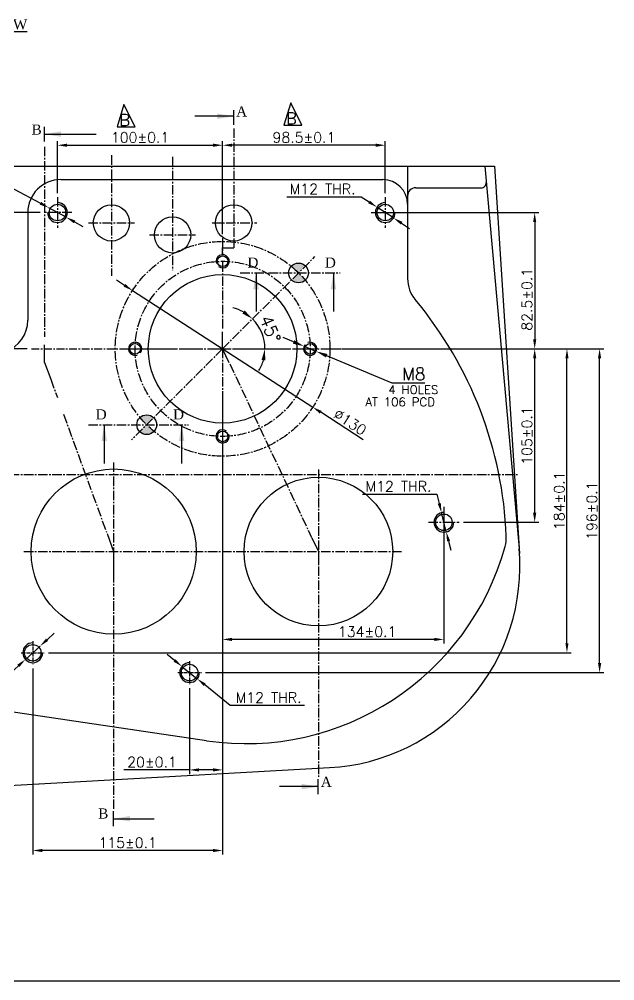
# Model space of a CAD drawing. Header units: millimetres. Extents: x -4466 to 20635, y -2270 to 9154.
# Drawn here: x 16239 to 16599, y 7525 to 8107 of the extents above; entities that cross this region are included whole.
import ezdxf

# ---------------------------------------------------------------- set-up
doc = ezdxf.new("R2010")
doc.units = ezdxf.units.MM
doc.header["$LTSCALE"] = 0.3
doc.header["$PDSIZE"] = -50
doc.linetypes.add('CENTER', pattern=[50.8, 31.75, -6.35, 6.35, -6.35])
doc.linetypes.add('CENTER2', pattern=[28.575, 19.05, -3.175, 3.175, -3.175])
doc.layers.add('AM_5', color=3, linetype='Continuous', lineweight=25)
doc.layers.add('AM_8', color=1, linetype='Continuous', lineweight=25)
doc.layers.add('AM_VIEWS', color=1, linetype='Continuous', lineweight=25, plot=False)
doc.layers.add('c', color=1, linetype='CENTER')
doc.layers.add('center', color=1, linetype='CENTER2')
doc.styles.add('ROMANTIC', font='romantic.ttf')
doc.styles.add('rs', font='romans.shx')
doc.styles.get("Standard").update_dxf_attribs({"font": 'romans.shx'})
doc.dimstyles.new('ISO-25', dxfattribs={"dimscale": 2.5, "dimtxt": 2.5, "dimasz": 2.5, "dimexe": 0.7, "dimexo": 0.625, "dimtad": 1, "dimdec": 3, "dimlfac": -1, "dimzin": 9, "dimdsep": 46, "dimtxsty": 'Standard', "dimcen": 2.5, "dimclrd": 1, "dimclre": 1, "dimclrt": 7, "dimazin": 0, "dimtfac": 0.65, "dimtdec": 3, "dimtmove": 0, "dimatfit": 3, "dimfxl": 0.7, "dimtolj": 1, "dimarcsym": 0})
doc.dimstyles.new('sandeep-1', dxfattribs={"dimscale": 3, "dimtxt": 2.5, "dimasz": 2.3, "dimexe": 1, "dimexo": 1.5, "dimtad": 1, "dimdec": 1, "dimlfac": 2.5, "dimdsep": 46, "dimtxsty": 'rs', "dimcen": 0, "dimclrd": 1, "dimclre": 1, "dimclrt": 7, "dimadec": 1, "dimazin": 2, "dimtfac": 1, "dimtdec": 1, "dimtmove": 0, "dimatfit": 3, "dimfxl": 1.5, "dimarcsym": 0})
doc.dimstyles.new('sarab', dxfattribs={"dimscale": 3, "dimtxt": 2.5, "dimasz": 2.3, "dimexe": 1, "dimexo": 1, "dimtad": 1, "dimdec": 3, "dimdsep": 46, "dimtxsty": 'rs', "dimcen": 0, "dimclrd": 1, "dimclre": 1, "dimclrt": 7, "dimadec": 3, "dimazin": 2, "dimtfac": 1, "dimtdec": 3, "dimtmove": 0, "dimatfit": 3, "dimfxl": 1, "dimarcsym": 0})
doc.dimstyles.new('sarab$3', dxfattribs={"dimscale": 3, "dimtxt": 2.5, "dimasz": 2.3, "dimexe": 1, "dimexo": 1, "dimtad": 1, "dimdec": 3, "dimdsep": 46, "dimtxsty": 'rs', "dimcen": 0, "dimclrd": 1, "dimclre": 1, "dimclrt": 7, "dimadec": 3, "dimazin": 2, "dimtfac": 1, "dimtdec": 3, "dimtmove": 0, "dimatfit": 3, "dimfxl": 1, "dimarcsym": 0})

# ---------------------------------------------------------------- blocks, each defined once
blk = doc.blocks.new('*D745')
at = {"color": 1, "lineweight": -2, "transparency": 16777216}
for p, q in [((16361.82, 7977.04), (16361.82, 8033.34)), ((16460.32, 8001.9), (16460.32, 8033.34)), ((16454.57, 8030.84), (16367.57, 8030.84))]:
    blk.add_line(p, q, dxfattribs=at)
at = {"color": 1, "transparency": 16777216}
for points in [[(16367.57, 8031.8), (16367.57, 8029.88), (16361.82, 8030.84)], [(16454.57, 8031.8), (16454.57, 8029.88), (16460.32, 8030.84)]]:
    blk.add_solid(points, dxfattribs=at)
at = {"layer": 'Defpoints', "color": 0, "transparency": 16777216}
for p in [(16361.82, 8030.84), (16460.32, 7999.4), (16361.82, 7974.54)]:
    blk.add_point(p, dxfattribs=at)
at = {"color": 7, "transparency": 16777216, "insert": (16411.07, 8035.53), "char_height": 6.25, "attachment_point": 5, "style": 'rs'}
blk.add_mtext('98.5±0.1', dxfattribs=at)
blk = doc.blocks.new('*D746')
at = {"color": 1, "lineweight": -2, "transparency": 16777216}
for p, q in [((16457.27, 7990.08), (16553.28, 7990.08)), ((16550.78, 7984.33), (16550.78, 7913.33)), ((16433.98, 7907.58), (16553.28, 7907.58))]:
    blk.add_line(p, q, dxfattribs=at)
at = {"color": 1, "transparency": 16777216}
for points in [[(16549.83, 7984.33), (16551.74, 7984.33), (16550.78, 7990.08)], [(16549.83, 7913.33), (16551.74, 7913.33), (16550.78, 7907.58)]]:
    blk.add_solid(points, dxfattribs=at)
at = {"layer": 'Defpoints', "color": 0, "transparency": 16777216}
for p in [(16454.77, 7990.08), (16431.48, 7907.58), (16550.78, 7907.58)]:
    blk.add_point(p, dxfattribs=at)
at = {"color": 7, "transparency": 16777216, "insert": (16546.1, 7937.58), "char_height": 6.25, "attachment_point": 5, "rotation": 90, "style": 'rs'}
blk.add_mtext('82.5±0.1', dxfattribs=at)
blk = doc.blocks.new('*D665')
at = {"color": 1, "lineweight": -2, "transparency": 16777216}
for p, q in [((16446.59, 7819.57), (16491.6, 7819.57)), ((16491.6, 7819.57), (16492.99, 7813.99)), ((16497.26, 7796.76), (16494.37, 7808.41)), ((16498.64, 7791.18), (16500.03, 7785.6))]:
    blk.add_line(p, q, dxfattribs=at)
at = {"color": 1, "transparency": 16777216}
for points in [[(16493.92, 7814.22), (16492.06, 7813.76), (16494.37, 7808.41)], [(16499.57, 7791.41), (16497.71, 7790.95), (16497.26, 7796.76)]]:
    blk.add_solid(points, dxfattribs=at)
at = {"layer": 'Defpoints', "color": 0, "transparency": 16777216}
for p in [(16494.37, 7808.41), (16497.26, 7796.76)]:
    blk.add_point(p, dxfattribs=at)
at = {"color": 7, "transparency": 16777216, "insert": (16468.31, 7824.26), "char_height": 6.25, "attachment_point": 5, "style": 'rs'}
blk.add_mtext('M12 THR.', dxfattribs=at)
blk = doc.blocks.new('_DatumFilled')
at = {"color": 0, "linetype": 'ByBlock'}
blk.add_solid([(0, 0.58), (-1, 0), (0, -0.58)], dxfattribs=at)
blk = doc.blocks.new('*D666')
at = {"color": 1, "lineweight": -2, "transparency": 16777216}
for p, q in [((16332.68, 7718.97), (16328.21, 7722.58)), ((16337.15, 7715.35), (16346.48, 7707.81)), ((16366.37, 7691.73), (16350.95, 7704.2)), ((16411.39, 7691.73), (16366.37, 7691.73))]:
    blk.add_line(p, q, dxfattribs=at)
at = {"color": 1, "transparency": 16777216}
for points in [[(16333.28, 7719.71), (16332.08, 7718.22), (16337.15, 7715.35)], [(16351.56, 7704.94), (16350.35, 7703.45), (16346.48, 7707.81)]]:
    blk.add_solid(points, dxfattribs=at)
at = {"layer": 'Defpoints', "color": 0, "transparency": 16777216}
for p in [(16337.15, 7715.35), (16346.48, 7707.81)]:
    blk.add_point(p, dxfattribs=at)
at = {"color": 7, "transparency": 16777216, "insert": (16389.66, 7696.42), "char_height": 6.25, "attachment_point": 5, "style": 'rs'}
blk.add_mtext('M12 THR.', dxfattribs=at)
blk = doc.blocks.new('*D667')
at = {"color": 1, "lineweight": -2, "transparency": 16777216}
for p, q in [((16255.51, 7731.48), (16259.77, 7735.35)), ((16251.26, 7727.62), (16242.37, 7719.55)), ((16229.23, 7707.62), (16238.12, 7715.68)), ((16184.22, 7707.62), (16229.23, 7707.62))]:
    blk.add_line(p, q, dxfattribs=at)
at = {"color": 1, "transparency": 16777216}
for points in [[(16254.87, 7732.19), (16256.16, 7730.77), (16251.26, 7727.62)], [(16237.47, 7716.39), (16238.76, 7714.97), (16242.37, 7719.55)]]:
    blk.add_solid(points, dxfattribs=at)
at = {"layer": 'Defpoints', "color": 0, "transparency": 16777216}
for p in [(16251.26, 7727.62), (16242.37, 7719.55)]:
    blk.add_point(p, dxfattribs=at)
at = {"color": 7, "transparency": 16777216, "insert": (16205.94, 7712.3), "char_height": 6.25, "attachment_point": 5, "style": 'rs'}
blk.add_mtext('M12 THR.', dxfattribs=at)
blk = doc.blocks.new('*D677')
at = {"color": 1, "lineweight": -2, "transparency": 16777216}
for p, q in [((16361.82, 7879.82), (16361.82, 7729.16)), ((16495.82, 7809.4), (16495.82, 7729.16)), ((16490.07, 7731.66), (16367.57, 7731.66))]:
    blk.add_line(p, q, dxfattribs=at)
at = {"color": 1, "transparency": 16777216}
for points in [[(16367.57, 7732.62), (16367.57, 7730.7), (16361.82, 7731.66)], [(16490.07, 7732.62), (16490.07, 7730.7), (16495.82, 7731.66)]]:
    blk.add_solid(points, dxfattribs=at)
at = {"layer": 'Defpoints', "color": 0, "transparency": 16777216}
for p in [(16361.82, 7882.32), (16495.82, 7811.9), (16361.82, 7731.66)]:
    blk.add_point(p, dxfattribs=at)
at = {"color": 7, "transparency": 16777216, "insert": (16449.34, 7736.35), "char_height": 6.25, "attachment_point": 5, "style": 'rs'}
blk.add_mtext('134±0.1', dxfattribs=at)
blk = doc.blocks.new('*D678')
at = {"color": 1, "lineweight": -2, "transparency": 16777216}
for p, q in [((16502.17, 7907.58), (16553.28, 7907.58)), ((16550.78, 7808.33), (16550.78, 7901.83)), ((16507.63, 7802.58), (16553.28, 7802.58))]:
    blk.add_line(p, q, dxfattribs=at)
at = {"color": 1, "transparency": 16777216}
for points in [[(16549.83, 7901.83), (16551.74, 7901.83), (16550.78, 7907.58)], [(16549.83, 7808.33), (16551.74, 7808.33), (16550.78, 7802.58)]]:
    blk.add_solid(points, dxfattribs=at)
at = {"layer": 'Defpoints', "color": 0, "transparency": 16777216}
for p in [(16499.67, 7907.58), (16550.78, 7907.58), (16505.13, 7802.58)]:
    blk.add_point(p, dxfattribs=at)
at = {"color": 7, "transparency": 16777216, "insert": (16546.1, 7855.08), "char_height": 6.25, "attachment_point": 5, "rotation": 90, "style": 'rs'}
blk.add_mtext('105±0.1', dxfattribs=at)
blk = doc.blocks.new('*D679')
at = {"color": 1, "lineweight": -2, "transparency": 16777216}
for p, q in [((16433.98, 7907.58), (16592.6, 7907.58)), ((16590.1, 7717.33), (16590.1, 7901.83)), ((16351.45, 7711.58), (16592.6, 7711.58))]:
    blk.add_line(p, q, dxfattribs=at)
at = {"color": 1, "transparency": 16777216}
for points in [[(16589.14, 7901.83), (16591.06, 7901.83), (16590.1, 7907.58)], [(16589.14, 7717.33), (16591.06, 7717.33), (16590.1, 7711.58)]]:
    blk.add_solid(points, dxfattribs=at)
at = {"layer": 'Defpoints', "color": 0, "transparency": 16777216}
for p in [(16431.48, 7907.58), (16590.1, 7907.58), (16348.95, 7711.58)]:
    blk.add_point(p, dxfattribs=at)
at = {"color": 7, "transparency": 16777216, "insert": (16585.41, 7809.58), "char_height": 6.25, "attachment_point": 5, "rotation": 90, "style": 'rs'}
blk.add_mtext('196±0.1', dxfattribs=at)
blk = doc.blocks.new('*D680')
at = {"color": 1, "lineweight": -2, "transparency": 16777216}
for p, q in [((16361.82, 7835.52), (16361.82, 7650.16)), ((16341.82, 7702.08), (16341.82, 7650.16)), ((16341.82, 7652.66), (16301.99, 7652.66)), ((16356.07, 7652.66), (16347.57, 7652.66))]:
    blk.add_line(p, q, dxfattribs=at)
at = {"color": 1, "transparency": 16777216}
for points in [[(16347.57, 7653.62), (16347.57, 7651.7), (16341.82, 7652.66)], [(16356.07, 7653.62), (16356.07, 7651.7), (16361.82, 7652.66)]]:
    blk.add_solid(points, dxfattribs=at)
at = {"layer": 'Defpoints', "color": 0, "transparency": 16777216}
for p in [(16361.82, 7838.02), (16341.82, 7704.58), (16341.82, 7652.66)]:
    blk.add_point(p, dxfattribs=at)
at = {"color": 7, "transparency": 16777216, "insert": (16319.03, 7657.35), "char_height": 6.25, "attachment_point": 5, "style": 'rs'}
blk.add_mtext('20±0.1', dxfattribs=at)
blk = doc.blocks.new('*D681')
at = {"color": 1, "lineweight": -2, "transparency": 16777216}
for p, q in [((16246.82, 7714.08), (16246.82, 7601.37)), ((16361.82, 7665.17), (16361.82, 7601.37)), ((16356.07, 7603.87), (16252.57, 7603.87))]:
    blk.add_line(p, q, dxfattribs=at)
at = {"color": 1, "transparency": 16777216}
for points in [[(16252.57, 7604.82), (16252.57, 7602.91), (16246.82, 7603.87)], [(16356.07, 7604.82), (16356.07, 7602.91), (16361.82, 7603.87)]]:
    blk.add_solid(points, dxfattribs=at)
at = {"layer": 'Defpoints', "color": 0, "transparency": 16777216}
for p in [(16246.82, 7716.58), (16361.82, 7667.67), (16246.82, 7603.87)]:
    blk.add_point(p, dxfattribs=at)
at = {"color": 7, "transparency": 16777216, "insert": (16304.32, 7608.55), "char_height": 6.25, "attachment_point": 5, "style": 'rs'}
blk.add_mtext('115±0.1', dxfattribs=at)
blk = doc.blocks.new('*D682')
at = {"color": 1, "lineweight": -2, "transparency": 16777216}
for p, q in [((16436.48, 7907.58), (16572.83, 7907.58)), ((16570.33, 7729.33), (16570.33, 7901.83)), ((16256.32, 7723.58), (16572.83, 7723.58))]:
    blk.add_line(p, q, dxfattribs=at)
at = {"color": 1, "transparency": 16777216}
for points in [[(16569.37, 7901.83), (16571.29, 7901.83), (16570.33, 7907.58)], [(16569.37, 7729.33), (16571.29, 7729.33), (16570.33, 7723.58)]]:
    blk.add_solid(points, dxfattribs=at)
at = {"layer": 'Defpoints', "color": 0, "transparency": 16777216}
for p in [(16433.98, 7907.58), (16570.33, 7907.58), (16253.82, 7723.58)]:
    blk.add_point(p, dxfattribs=at)
at = {"color": 7, "transparency": 16777216, "insert": (16565.64, 7815.58), "char_height": 6.25, "attachment_point": 5, "rotation": 90, "style": 'rs'}
blk.add_mtext('184±0.1', dxfattribs=at)
blk = doc.blocks.new('*D687')
at = {"color": 1, "lineweight": -2, "transparency": 16777216}
for start, end in [(60.47267, 75.94534), (360, 45), (329.05466, 344.52733)]:
    blk.add_arc((16361.82, 7907.58), 25.63, start, end, dxfattribs=at)
at = {"color": 1, "transparency": 16777216}
for points in [[(16375.14, 7930.8), (16373.75, 7928.97), (16379.94, 7925.71)], [(16385.38, 7900.9), (16387.65, 7900.59), (16387.44, 7907.58)]]:
    blk.add_solid(points, dxfattribs=at)
at = {"layer": 'Defpoints', "color": 0, "transparency": 16777216}
for p in [(16417.68, 7963.44), (16386.57, 7914.22), (16245.99, 7907.58), (16361.82, 7907.58), (16436.16, 7907.58)]:
    blk.add_point(p, dxfattribs=at)
at = {"color": 7, "transparency": 16777216, "insert": (16390.69, 7919.54), "char_height": 7.5, "attachment_point": 5, "rotation": 292.5, "style": 'rs'}
blk.add_mtext('45°', dxfattribs=at)
blk = doc.blocks.new('*D688')
at = {"color": 1, "lineweight": -2, "transparency": 16777216}
for p, q in [((16404.76, 7911.79), (16398.4, 7914.46)), ((16411.13, 7909.13), (16418.5, 7906.04)), ((16464.43, 7886.8), (16424.87, 7903.37)), ((16484.17, 7886.8), (16464.43, 7886.8))]:
    blk.add_line(p, q, dxfattribs=at)
at = {"color": 1, "transparency": 16777216}
for points in [[(16405.21, 7912.85), (16404.32, 7910.73), (16411.13, 7909.13)], [(16425.31, 7904.43), (16424.42, 7902.31), (16418.5, 7906.04)]]:
    blk.add_solid(points, dxfattribs=at)
at = {"layer": 'Defpoints', "color": 0, "transparency": 16777216}
for p in [(16411.13, 7909.13), (16418.5, 7906.04)]:
    blk.add_point(p, dxfattribs=at)
at = {"color": 7, "transparency": 16777216, "insert": (16477.56, 7892.42), "char_height": 7.5, "attachment_point": 5, "style": 'rs'}
blk.add_mtext('M8', dxfattribs=at)
blk = doc.blocks.new('*D643')
at = {"color": 1, "lineweight": -2, "transparency": 16777216}
for p, q in [((16400.65, 7999.66), (16445.67, 7999.66)), ((16445.67, 7999.66), (16450.48, 7996.51)), ((16465.34, 7986.8), (16455.29, 7993.37)), ((16470.15, 7983.65), (16474.96, 7980.51))]:
    blk.add_line(p, q, dxfattribs=at)
at = {"color": 1, "transparency": 16777216}
for points in [[(16451, 7997.31), (16449.96, 7995.71), (16455.29, 7993.37)], [(16470.68, 7984.46), (16469.63, 7982.85), (16465.34, 7986.8)]]:
    blk.add_solid(points, dxfattribs=at)
at = {"layer": 'Defpoints', "color": 0, "transparency": 16777216}
for p in [(16455.29, 7993.37), (16465.34, 7986.8)]:
    blk.add_point(p, dxfattribs=at)
at = {"color": 7, "transparency": 16777216, "insert": (16422.38, 8004.34), "char_height": 6.25, "attachment_point": 5, "style": 'rs'}
blk.add_mtext('M12 THR.', dxfattribs=at)
blk = doc.blocks.new('*D644')
at = {"color": 1, "lineweight": -2, "transparency": 16777216}
for p, q in [((16261.82, 8001.9), (16261.82, 8033.34)), ((16361.82, 7977.04), (16361.82, 8033.34)), ((16267.57, 8030.84), (16356.07, 8030.84))]:
    blk.add_line(p, q, dxfattribs=at)
at = {"color": 1, "transparency": 16777216}
for points in [[(16267.57, 8031.8), (16267.57, 8029.88), (16261.82, 8030.84)], [(16356.07, 8031.8), (16356.07, 8029.88), (16361.82, 8030.84)]]:
    blk.add_solid(points, dxfattribs=at)
at = {"layer": 'Defpoints', "color": 0, "transparency": 16777216}
for p in [(16361.82, 8030.84), (16261.82, 7999.4), (16361.82, 7974.54)]:
    blk.add_point(p, dxfattribs=at)
at = {"color": 7, "transparency": 16777216, "insert": (16311.82, 8035.53), "char_height": 6.25, "attachment_point": 5, "style": 'rs'}
blk.add_mtext('100±0.1', dxfattribs=at)
blk = doc.blocks.new('*D645')
at = {"color": 1, "lineweight": -2, "transparency": 16777216}
for p, q in [((16190.65, 8004.34), (16235.66, 8004.34)), ((16235.66, 8004.34), (16251.5, 7995.71)), ((16267.08, 7987.21), (16256.55, 7992.96)), ((16272.13, 7984.46), (16277.18, 7981.7))]:
    blk.add_line(p, q, dxfattribs=at)
at = {"color": 1, "transparency": 16777216}
for points in [[(16251.96, 7996.55), (16251.04, 7994.87), (16256.55, 7992.96)], [(16272.59, 7985.3), (16271.67, 7983.62), (16267.08, 7987.21)]]:
    blk.add_solid(points, dxfattribs=at)
at = {"layer": 'Defpoints', "color": 0, "transparency": 16777216}
for p in [(16256.55, 7992.96), (16267.08, 7987.21)]:
    blk.add_point(p, dxfattribs=at)
at = {"color": 7, "transparency": 16777216, "insert": (16212.37, 8009.03), "char_height": 6.25, "attachment_point": 5, "style": 'rs'}
blk.add_mtext('M12 THR.', dxfattribs=at)
blk = doc.blocks.new('*D689')
at = {"color": 1, "lineweight": -2, "transparency": 16777216}
for p, q in [((16251.36, 7990.08), (16222.32, 7990.08)), ((16224.82, 7913.33), (16224.82, 7984.33)), ((16243.49, 7907.58), (16222.32, 7907.58))]:
    blk.add_line(p, q, dxfattribs=at)
at = {"color": 1, "transparency": 16777216}
for points in [[(16223.86, 7984.33), (16225.77, 7984.33), (16224.82, 7990.08)], [(16223.86, 7913.33), (16225.77, 7913.33), (16224.82, 7907.58)]]:
    blk.add_solid(points, dxfattribs=at)
at = {"layer": 'Defpoints', "color": 0, "transparency": 16777216}
for p in [(16224.82, 7990.08), (16253.86, 7990.08), (16245.99, 7907.58)]:
    blk.add_point(p, dxfattribs=at)
at = {"color": 7, "transparency": 16777216, "insert": (16220.13, 7948.83), "char_height": 6.25, "attachment_point": 5, "rotation": 90, "style": 'rs'}
blk.add_mtext('82.5±0.1', dxfattribs=at)
blk = doc.blocks.new('*D714')
at = {"layer": 'AM_5', "color": 1, "lineweight": -2, "transparency": 16777216}
for p, q in [((16302.41, 7946), (16297.58, 7949.13)), ((16307.23, 7942.88), (16416.4, 7872.29)), ((16446.92, 7852.54), (16421.22, 7869.16))]:
    blk.add_line(p, q, dxfattribs=at)
at = {"layer": 'AM_5', "color": 1, "transparency": 16777216}
for points in [[(16302.93, 7946.81), (16301.89, 7945.2), (16307.23, 7942.88)], [(16421.75, 7869.97), (16420.7, 7868.36), (16416.4, 7872.29)]]:
    blk.add_solid(points, dxfattribs=at)
at = {"layer": 'Defpoints', "color": 0, "transparency": 16777216}
for p in [(16307.23, 7942.88), (16416.4, 7872.29)]:
    blk.add_point(p, dxfattribs=at)
at = {"layer": 'AM_5', "color": 7, "transparency": 16777216, "insert": (16439.03, 7863.23), "char_height": 6.25, "attachment_point": 5, "rotation": 327.10904, "style": 'rs'}
blk.add_mtext('∅130', dxfattribs=at)

msp = doc.modelspace()

# ---------------------------------------------------------------- hatches: boundary and pattern name
at = {"layer": 'AM_8'}
h = msp.add_hatch(color=256, dxfattribs=at)
h.paths.add_polyline_path([(16407.77748, 7953.54472), (16403.53484, 7949.30208, 0.400754362), (16411.81979, 7949.11079, 0.023089226)])
edge = h.paths.add_edge_path()
edge.add_line((16407.77748, 7953.54472), (16412.02012, 7957.78736))
edge.add_arc((16407.77748, 7953.54472), 6, 45, 137.64536034)
edge.add_arc((16361.81554, 7907.58278), 65, 45, 50.29072068, ccw=False)
h = msp.add_hatch(color=256, dxfattribs=at)
h.paths.add_polyline_path([(16320.28753, 7857.57854, -0.023089226), (16315.8536, 7861.62084), (16311.61096, 7857.3782, 0.427802086)])
edge = h.paths.add_edge_path()
edge.add_arc((16361.81554, 7907.58278), 65, 219.70927932, 225)
edge.add_line((16315.8536, 7861.62084), (16320.09624, 7865.86348))
edge.add_arc((16315.8536, 7861.62084), 6, 45, 132.35463966)

# ---------------------------------------------------------------- linework, layer by layer
for p, q in [((16302.07728, 8055.46886), (16297.862, 8041.94778)), ((16308.8069, 8041.94778), (16302.07728, 8055.46886)), ((16403.05255, 8056.44754), (16398.83727, 8042.92645)), ((16409.78218, 8042.92645), (16403.05255, 8056.44754)), ((16297.862, 8041.94778), (16308.8069, 8041.94778)), ((16398.83727, 8042.92645), (16409.78218, 8042.92645)), ((15964.01554, 8018.08278), (16526.51554, 8018.08278)), ((16473.81554, 8018.08278), (16473.81554, 7950.1815)), ((16520.51554, 8018.08278), (16541.32486, 7786.76368)), ((16526.51554, 8018.08278), (16541.56494, 7783.64842)), ((16263.81554, 8010.08278), (16458.81554, 8010.08278)), ((16478.81554, 8005.08278), (16518.40302, 8005.08278)), ((16243.81554, 7990.08278), (16243.81554, 7924.90704)), ((16352.05394, 7670.32402), (16094.29346, 7708.30522)), ((16123.27024, 7637.26671), (16426.54412, 7654.01847))]:
    msp.add_line(p, q)
at = {"color": 60}
for p, q in [((16368.51554, 8043.10165), (16368.51554, 8052.11854)), ((16253.99932, 8033.05563), (16253.99932, 8042.07253)), ((16368.51554, 7972.80225), (16368.51554, 7968.68441)), ((16361.81554, 7968.68441), (16368.51554, 7968.68441)), ((16361.81554, 7964.2636), (16361.81554, 7968.68441)), ((16361.81554, 7907.58278), (16361.81554, 7917.88311)), ((16253.99932, 7899.37995), (16253.99932, 7909.9435)), ((16365.84883, 7899.03945), (16361.81554, 7907.58278)), ((16253.99932, 7899.37995), (16257.71556, 7889.18787)), ((16291.83642, 7795.74583), (16295.81554, 7784.83278)), ((16415.90398, 7793.11826), (16419.81554, 7784.83278)), ((16295.81554, 7784.83278), (16295.81554, 7771.90795)), ((16419.81554, 7784.83278), (16419.81554, 7776.57188)), ((16419.76554, 7638.03576), (16419.76554, 7647.05266)), ((16295.76554, 7618.61109), (16295.76554, 7627.62799))]:
    msp.add_line(p, q, dxfattribs=at)
for centre, radius in [((16261.81554, 7990.08278), 5), ((16294.51554, 7983.83278), 11), ((16368.51554, 7983.83278), 11), ((16460.31554, 7990.08278), 5), ((16331.51554, 7976.58278), 11), ((16361.81554, 7907.58278), 45), ((16295.81554, 7784.83278), 50), ((16419.81554, 7784.83278), 45), ((16495.81554, 7802.58278), 5), ((16246.81554, 7723.58278), 5), ((16341.81554, 7711.58278), 5)]:
    msp.add_circle(centre, radius)
at = {"color": 7}
for centre, radius in [((16361.81554, 7960.58278), 3.25), ((16407.77748, 7953.54472), 6), ((16308.81554, 7907.58278), 3.25), ((16414.81554, 7907.58278), 3.25), ((16315.8536, 7861.62084), 6), ((16361.81554, 7854.58278), 3.25)]:
    msp.add_circle(centre, radius, dxfattribs=at)
for centre, radius, start, end in [((16263.81554, 7990.08278), 20, 90, 180), ((16458.81554, 7995.08278), 15, 0, 90), ((16478.81554, 8000.08278), 5, 90, 180), ((16518.40302, 8008.08278), 3, 270, 5.14045579), ((16261.81554, 7990.08278), 6, 180, 90), ((16460.31554, 7990.08278), 6, 90, 0), ((16493.81554, 7950.1815), 20, 180, 219.85795475), ((16295.76554, 7784.83278), 238, 2.23022181, 39.86697772), ((16223.81554, 7924.90704), 20, 219.8623756, 0), ((16495.81554, 7802.58278), 6, 90, 0), ((16513.60041, 7793.31623), 20, 344.47859921, 2.23022181), ((16375.81554, 7831.58278), 163, 261.61774274, 344.47859921), ((16419.81554, 7775.83278), 122, 273.16159965, 5.14045579), ((16246.81554, 7723.58278), 6, 90, 0), ((16341.81554, 7711.58278), 6, 90, 0)]:
    msp.add_arc(centre, radius, start, end)
at = {"color": 1}
for centre, start, end in [((16361.81554, 7960.58278), 232.61989208, 199.14276087), ((16308.81554, 7907.58278), 322.61989208, 289.14276087), ((16414.81554, 7907.58278), 142.61989208, 109.14276087), ((16361.81554, 7854.58278), 52.61989208, 19.14276087)]:
    msp.add_arc(centre, 4, start, end, dxfattribs=at)
at = {"layer": 'AM_VIEWS', "color": 3}
msp.add_line((15440.36744, 7525.00297), (17430.53015, 7525.00297), dxfattribs=at)
at = {"layer": 'c', "ltscale": 0.5}
msp.add_line((16245.99198, 7907.58278), (16436.16474, 7907.58278), dxfattribs=at)
at = {"layer": 'center'}
for p, q in [((16368.51554, 8041.0433), (16368.51554, 7969.87408)), ((16253.99932, 8029.83769), (16253.99932, 7952.41014)), ((16294.51554, 8024.78916), (16294.51554, 7951.80144)), ((16331.51554, 8023.91158), (16331.51554, 7955.18841)), ((16261.81554, 7999.39982), (16261.81554, 7980.76574)), ((16460.31554, 7999.39982), (16460.31554, 7980.76574)), ((16270.40265, 7990.08278), (16253.85684, 7990.08278)), ((16451.72843, 7990.08278), (16468.27424, 7990.08278)), ((16280.55684, 7983.83278), (16308.4437, 7983.83278)), ((16355.3854, 7983.83278), (16382.47424, 7983.83278)), ((16317.55684, 7976.58278), (16345.47424, 7976.58278)), ((16361.81554, 7974.53967), (16361.81554, 7964.78969)), ((16361.81554, 7907.58278), (16417.67698, 7963.44422)), ((16361.81554, 7959.9562), (16361.81554, 7919.06746)), ((16253.99932, 7952.41014), (16253.99932, 7914.88607)), ((16372.53458, 7953.54472), (16433.03274, 7953.54472)), ((16292.60208, 7907.58278), (16431.47927, 7907.58278)), ((16361.81554, 7907.58278), (16306.66121, 7852.42845)), ((16361.81554, 7907.58278), (16361.81554, 7838.02393)), ((16366.09401, 7898.52009), (16415.70124, 7793.44179)), ((16257.71556, 7889.18787), (16261.71815, 7878.21046)), ((16265.4517, 7867.97089), (16291.51007, 7796.50375)), ((16280.6107, 7861.62084), (16341.10886, 7861.62084)), ((16295.81554, 7838.81155), (16295.81554, 7784.83278)), ((15932.90146, 7831.58278), (16540.31603, 7831.58278)), ((16419.81554, 7834.4596), (16419.81554, 7784.83278)), ((16495.81554, 7811.89982), (16495.81554, 7793.26574)), ((16486.4985, 7802.58278), (16505.13258, 7802.58278)), ((16241.50147, 7784.83278), (16470.15225, 7784.83278)), ((16295.81554, 7771.90795), (16295.81554, 7628.34373)), ((16419.81554, 7775.87693), (16419.81554, 7648.52037))]:
    msp.add_line(p, q, dxfattribs=at)
at = {"layer": 'center', "ltscale": 0.4}
for p, q in [((16246.81554, 7730.58278), (16246.81554, 7716.58278)), ((16239.81554, 7723.58278), (16253.81554, 7723.58278)), ((16341.81554, 7718.58278), (16341.81554, 7704.58278)), ((16334.6824, 7711.58278), (16348.94868, 7711.58278))]:
    msp.add_line(p, q, dxfattribs=at)
at = {"layer": 'center'}
for radius in [65, 53]:
    msp.add_circle((16361.81554, 7907.58278), radius, dxfattribs=at)

# ---------------------------------------------------------------- texts
at = {"style": 'ROMANTIC'}
for s, p in [('%%UTOP VIEW', (16199.78996, 8100.95679)), ('A', (16369.99333, 8048.22489)), ('B', (16246.10092, 8037.28969)), ('D', (16376.84579, 7956.76402)), ('D', (16423.71457, 7956.76402)), ('D', (16284.92191, 7864.84014)), ('D', (16331.79069, 7864.84014)), ('A', (16421.24333, 7642.38907)), ('B', (16286.47217, 7623.23552))]:
    msp.add_text(s, height=6.1, dxfattribs=at).set_placement(p)
for s, height, p in [('B', 7.2, (16299.21102, 8042.5181)), ('B', 7.2, (16400.18629, 8043.49677)), ('4 HOLES', 5.2, (16462.12318, 7880.25751)), ('AT 106 PCD', 5.2, (16448.25651, 7872.82434))]:
    msp.add_text(s, height=height).set_placement(p)

# ---------------------------------------------------------------- dimensions: what is measured, and where the dimension line sits
for base, p1, p2, angle, override, picture, middle in [((16361.81554, 8030.8387), (16261.81554, 7999.39982), (16361.81554, 7974.53967), 180, {"dimscale": 2.5, "dimtoh": 1, "dimdec": 2, "dimcen": 2.5, "dimadec": 1, "dimtol": 1, "dimtp": 0.1, "dimtm": 0.1, "dimtdec": 2}, '*D644', (16311.81554, 8035.5262)), ((16224.81532, 7990.08278), (16245.99198, 7907.58278), (16253.85684, 7990.08278), 90, {"dimscale": 2.5, "dimtoh": 1, "dimdec": 2, "dimcen": 2.5, "dimadec": 1, "dimtol": 1, "dimtp": 0.1, "dimtm": 0.1, "dimtdec": 2}, '*D689', (16220.12782, 7948.83278)), ((16570.33142, 7907.58278), (16253.81554, 7723.58278), (16433.97927, 7907.58278), 90, {"dimscale": 2.5, "dimdec": 2, "dimcen": 2.5, "dimadec": 1, "dimtol": 1, "dimtp": 0.1, "dimtm": 0.1, "dimtdec": 2}, '*D682', (16565.64392, 7815.58278)), ((16590.09991, 7907.58278), (16348.94868, 7711.58278), (16431.47927, 7907.58278), 90, {"dimscale": 2.5, "dimdec": 2, "dimcen": 2.5, "dimadec": 1, "dimtol": 1, "dimtp": 0.1, "dimtm": 0.1, "dimtdec": 2}, '*D679', (16585.41241, 7809.58278)), ((16550.78396, 7907.58278), (16505.13258, 7802.58278), (16499.66855, 7907.58278), 90, {"dimscale": 2.5, "dimdec": 2, "dimcen": 2.5, "dimadec": 1, "dimtol": 1, "dimtp": 0.1, "dimtm": 0.1, "dimtdec": 2}, '*D678', (16546.09646, 7855.08278))]:
    dim = msp.add_linear_dim(base=base, p1=p1, p2=p2, angle=angle, dimstyle='sarab', override=override)
    dim.commit()
    dim.dimension.update_dxf_attribs({"geometry": picture, "text_midpoint": middle})
for base, p1, p2, override, picture, middle in [((16361.81554, 8030.8387), (16460.31554, 7999.39982), (16361.81554, 7974.53967), {"dimscale": 2.5, "dimtoh": 1, "dimdec": 2, "dimcen": 2.5, "dimadec": 1, "dimtol": 1, "dimtp": 0.1, "dimtm": 0.1, "dimtdec": 2}, '*D745', (16411.06554, 8035.5262)), ((16341.81554, 7652.65891), (16361.81554, 7838.02393), (16341.81554, 7704.58278), {"dimscale": 2.5, "dimdec": 2, "dimcen": 2.5, "dimadec": 1, "dimtol": 1, "dimtp": 0.1, "dimtm": 0.1, "dimtdec": 2}, '*D680', (16319.02685, 7657.34641))]:
    dim = msp.add_linear_dim(base=base, p1=p1, p2=p2, dimstyle='sarab', override=override)
    dim.commit()
    dim.dimension.update_dxf_attribs({"geometry": picture, "text_midpoint": middle})
for p1, p2, text, dimstyle, override, picture, middle in [((16267.08324, 7987.21027), (16256.54784, 7992.9553), 'M12 THR.', 'sarab', {"dimscale": 2.5, "dimtoh": 1, "dimdec": 2, "dimcen": 2.5, "dimadec": 1, "dimtdec": 2, "dimldrblk": 'DatumFilled'}, '*D645', (16212.37304, 8004.34465)), ((16411.12614, 7909.1282), (16418.50494, 7906.03736), 'M8', 'sandeep-1', {"dimtih": 1, "dimtoh": 1, "dimlfac": 1}, '*D688', (16477.55945, 7886.79842)), ((16337.14946, 7715.35474), (16346.48162, 7707.81082), 'M12 THR.', 'sarab', {"dimscale": 2.5, "dimtoh": 1, "dimdec": 2, "dimcen": 2.5, "dimadec": 1, "dimtdec": 2, "dimldrblk": 'DatumFilled'}, '*D666', (16389.66146, 7691.73126))]:
    dim = msp.add_diameter_dim_2p(p1=p1, p2=p2, text=text, dimstyle=dimstyle, override=override)
    dim.commit()
    dim.dimension.update_dxf_attribs({"geometry": picture, "text_midpoint": middle, "dimtype": 163})
for p1, p2, picture, middle in [((16465.33792, 7986.80014), (16455.29316, 7993.36542), '*D643', (16422.37825, 8004.34465)), ((16497.26015, 7796.75929), (16494.37093, 7808.40628), '*D665', (16468.31339, 7824.25547)), ((16251.25759, 7727.61616), (16242.37349, 7719.5494), '*D667', (16205.94372, 7712.30481))]:
    dim = msp.add_diameter_dim_2p(p1=p1, p2=p2, text='M12 THR.', dimstyle='sarab', override={"dimscale": 2.5, "dimtoh": 1, "dimdec": 2, "dimcen": 2.5, "dimadec": 1, "dimtdec": 2, "dimldrblk": 'DatumFilled'})
    dim.commit()
    dim.dimension.update_dxf_attribs({"geometry": picture, "text_midpoint": middle})
dim = msp.add_linear_dim(base=(16550.78396, 7907.58278), p1=(16454.77424, 7990.08278), p2=(16431.47927, 7907.58278), angle=90, dimstyle='sarab', override={"dimscale": 2.5, "dimgap": 0.625, "dimtoh": 1, "dimdec": 2, "dimcen": 2.5, "dimadec": 1, "dimtol": 1, "dimlim": 0, "dimtp": 0.1, "dimtm": 0.1, "dimtdec": 2})
dim.commit()
dim.dimension.update_dxf_attribs({"geometry": '*D746', "text_midpoint": (16550.78396, 7937.58278), "dimtype": 160})
dim = msp.add_angular_dim_2l(base=(16386.57098, 7914.21598), line1=((16361.81554, 7907.58278), (16417.67698, 7963.44422)), line2=((16245.99198, 7907.58278), (16436.16474, 7907.58278)), dimstyle='sandeep-1', override={"dimlfac": 1})
dim.commit()
dim.dimension.update_dxf_attribs({"geometry": '*D687', "text_midpoint": (16390.69021, 7919.54306)})
for base, p1, p2, picture, middle in [((16361.81554, 7731.66193), (16495.81554, 7811.89982), (16361.81554, 7882.32181), '*D677', (16449.33636, 7731.66193)), ((16246.81554, 7603.86509), (16361.81554, 7667.67347), (16246.81554, 7716.58278), '*D681', (16304.31554, 7603.86509))]:
    dim = msp.add_linear_dim(base=base, p1=p1, p2=p2, dimstyle='sarab', override={"dimscale": 2.5, "dimdec": 2, "dimcen": 2.5, "dimadec": 1, "dimtol": 1, "dimtp": 0.1, "dimtm": 0.1, "dimtdec": 2})
    dim.commit()
    dim.dimension.update_dxf_attribs({"geometry": picture, "text_midpoint": middle, "dimtype": 160})
at = {"layer": 'AM_5'}
dim = msp.add_diameter_dim_2p(p1=(16307.23468, 7942.88051), p2=(16416.3964, 7872.28505), dimstyle='sarab$3', override={"dimscale": 2.5}, dxfattribs=at)
dim.commit()
dim.dimension.update_dxf_attribs({"geometry": '*D714', "text_midpoint": (16439.03236, 7863.22857)})

# ---------------------------------------------------------------- leaders
for points in [[(16368.51554, 8048.38002), (16345.00954, 8048.38002)], [(16253.99932, 8037.56408), (16285.17987, 8037.56408)], [(16382.03843, 7953.6403), (16382.03843, 7930.1343)], [(16428.90721, 7953.6403), (16428.90721, 7930.1343)], [(16290.11455, 7861.71642), (16290.11455, 7838.21042)], [(16336.98333, 7861.71642), (16336.98333, 7838.21042)], [(16419.76554, 7642.54421), (16396.25954, 7642.54421)], [(16295.76554, 7623.11954), (16320.32482, 7623.11954)]]:
    msp.add_leader(points, dimstyle='ISO-25', override={"dimscale": 2, "dimasz": 5})

doc.saveas('drawing.dxf')
